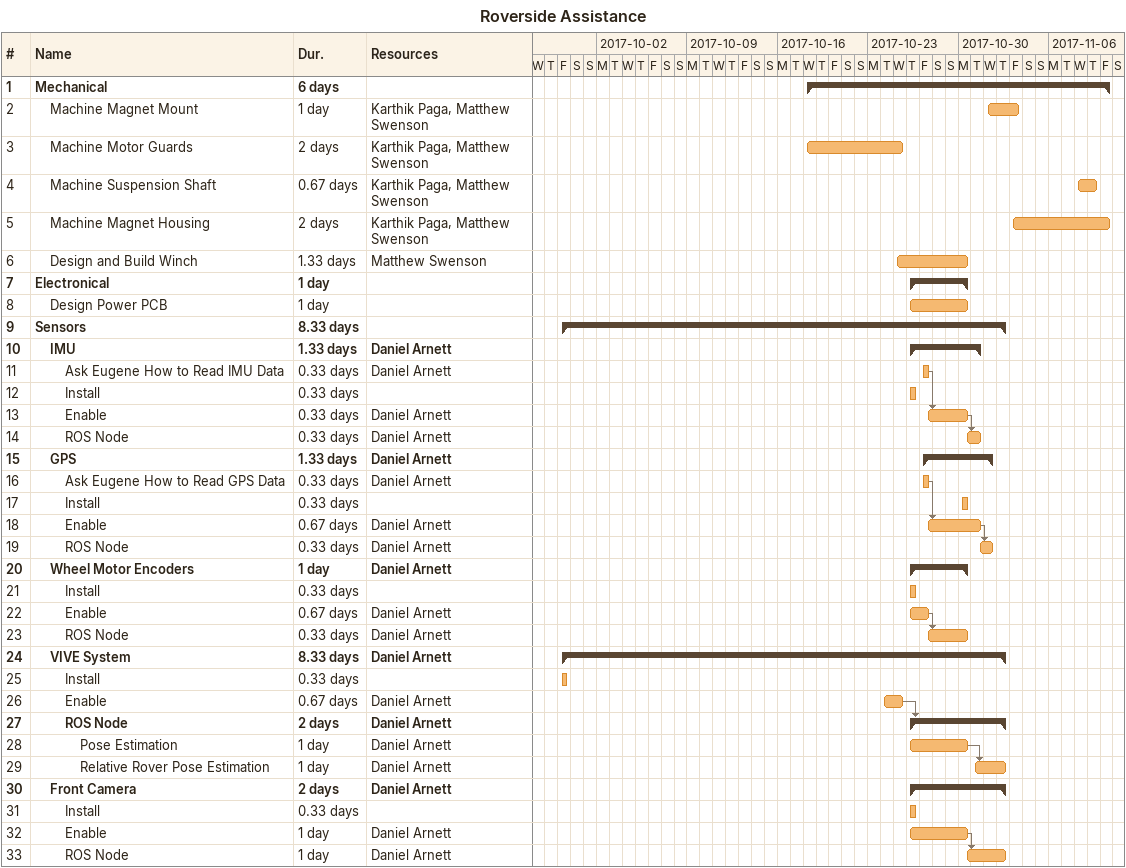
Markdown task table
Roverside Assistance

| ID | Level | Task | Duration | Start | Finish | Predecessors | Resources |
|---|---|---|---|---|---|---|---|
| 1 | 1 | **Mechanical** | 6d | 2017-10-18 | 2017-11-10 |  |  |
| 2 | 2 | Machine Magnet Mount | 1d | 2017-11-01 | 2017-11-03 |  | Karthik Paga, Matthew Swenson |
| 3 | 2 | Machine Motor Guards | 2d | 2017-10-18 | 2017-10-25 |  | Karthik Paga, Matthew Swenson |
| 4 | 2 | Machine Suspension Shaft | 0.67d | 2017-11-08 | 2017-11-09 |  | Karthik Paga, Matthew Swenson |
| 5 | 2 | Machine Magnet Housing | 2d | 2017-11-03 | 2017-11-10 |  | Karthik Paga, Matthew Swenson |
| 6 | 2 | Design and Build Winch | 1.33d | 2017-10-25 | 2017-10-30 |  | Matthew Swenson |
| 7 | 1 | **Electronical** | 1d | 2017-10-26 | 2017-10-30 |  |  |
| 8 | 2 | Design Power PCB | 1d | 2017-10-26 | 2017-10-30 |  |  |
| 9 | 1 | **Sensors** | 8.33d | 2017-09-29 | 2017-11-02 |  |  |
| 10 | 2 | **IMU** | 1.33d | 2017-10-26 | 2017-10-31 |  | Daniel Arnett |
| 11 | 3 | Ask Eugene How to Read IMU Data | 0.33d | 2017-10-27 | 2017-10-27 |  | Daniel Arnett |
| 12 | 3 | Install | 0.33d | 2017-10-26 | 2017-10-26 |  |  |
| 13 | 3 | Enable | 0.33d | 2017-10-27 | 2017-10-30 | 11 | Daniel Arnett |
| 14 | 3 | ROS Node | 0.33d | 2017-10-30 | 2017-10-31 | 13 | Daniel Arnett |
| 15 | 2 | **GPS** | 1.33d | 2017-10-27 | 2017-11-01 |  | Daniel Arnett |
| 16 | 3 | Ask Eugene How to Read GPS Data | 0.33d | 2017-10-27 | 2017-10-27 |  | Daniel Arnett |
| 17 | 3 | Install | 0.33d | 2017-10-30 | 2017-10-30 |  |  |
| 18 | 3 | Enable | 0.67d | 2017-10-27 | 2017-10-31 | 16 | Daniel Arnett |
| 19 | 3 | ROS Node | 0.33d | 2017-10-31 | 2017-11-01 | 18 | Daniel Arnett |
| 20 | 2 | **Wheel Motor Encoders** | 1d | 2017-10-26 | 2017-10-30 |  | Daniel Arnett |
| 21 | 3 | Install | 0.33d | 2017-10-26 | 2017-10-26 |  |  |
| 22 | 3 | Enable | 0.67d | 2017-10-26 | 2017-10-27 |  | Daniel Arnett |
| 23 | 3 | ROS Node | 0.33d | 2017-10-27 | 2017-10-30 | 22 | Daniel Arnett |
| 24 | 2 | **VIVE System** | 8.33d | 2017-09-29 | 2017-11-02 |  | Daniel Arnett |
| 25 | 3 | Install | 0.33d | 2017-09-29 | 2017-09-29 |  |  |
| 26 | 3 | Enable | 0.67d | 2017-10-24 | 2017-10-25 |  | Daniel Arnett |
| 27 | 3 | **ROS Node** | 2d | 2017-10-26 | 2017-11-02 | 26 | Daniel Arnett |
| 28 | 4 | Pose Estimation | 1d | 2017-10-26 | 2017-10-30 |  | Daniel Arnett |
| 29 | 4 | Relative Rover Pose Estimation | 1d | 2017-10-31 | 2017-11-02 | 28 | Daniel Arnett |
| 30 | 2 | **Front Camera** | 2d | 2017-10-26 | 2017-11-02 |  | Daniel Arnett |
| 31 | 3 | Install | 0.33d | 2017-10-26 | 2017-10-26 |  |  |
| 32 | 3 | Enable | 1d | 2017-10-26 | 2017-10-30 |  | Daniel Arnett |
| 33 | 3 | ROS Node | 1d | 2017-10-30 | 2017-11-02 | 32 | Daniel Arnett |
